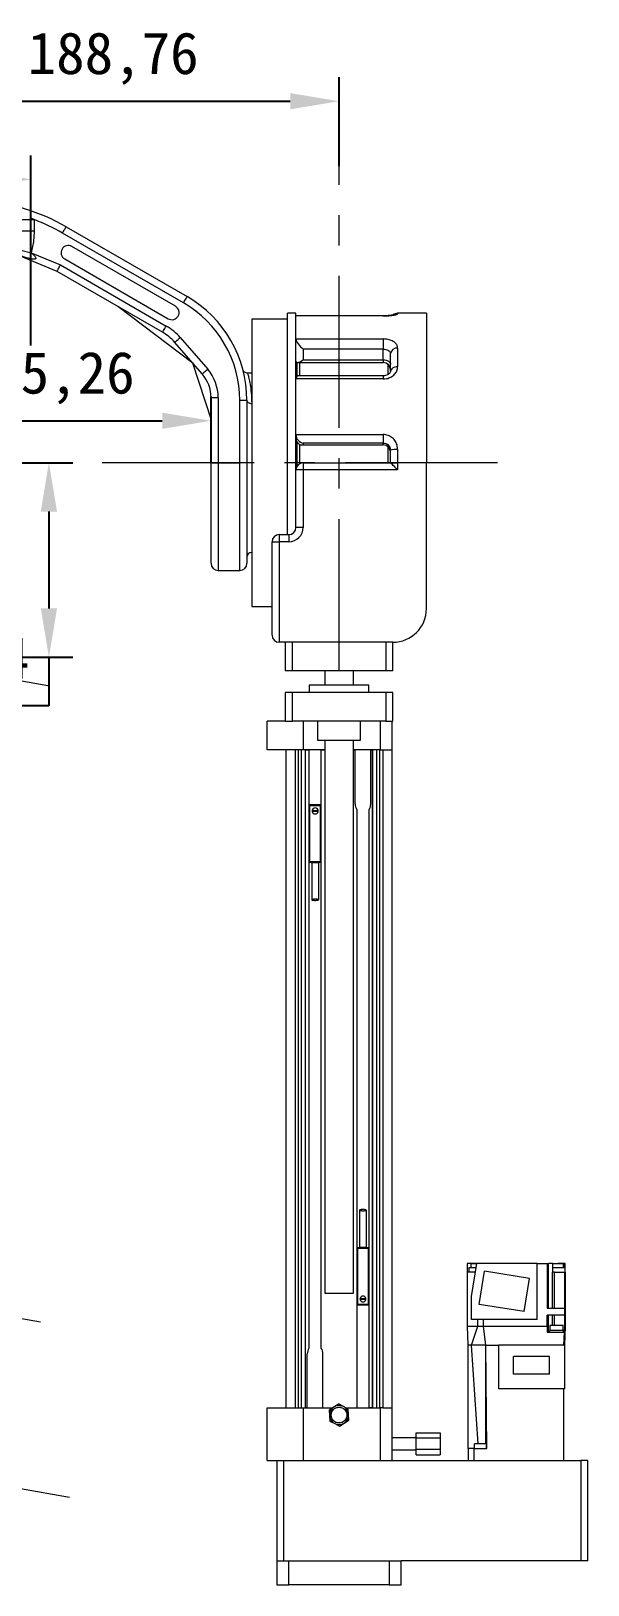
# Model space of a CAD drawing. Header units: millimetres. Extents: x 0 to 1189, y 0 to 841.
# Drawn here: x 976.6 to 1023.1, y 591.2 to 721.1 of the extents above; entities that cross this region are included whole.
import ezdxf

# ---------------------------------------------------------------- set-up
doc = ezdxf.new("R2010")
doc.units = ezdxf.units.MM
doc.linetypes.add('CENTERX2', pattern=[20.32, 12.7, -2.54, 2.54, -2.54])
doc.layers.get('0').update_dxf_attribs({"lineweight": 18})
for name, color, linetype, lineweight in [('中心线层', 1, 'CENTERX2', 15), ('尺寸线层', 3, 'Continuous', 18), ('粗实线层', 7, 'Continuous', 15)]:
    doc.layers.add(name, color=color, linetype=linetype, lineweight=lineweight)
doc.dimstyles.new('ISO-25', dxfattribs={"dimtxt": 2.5, "dimasz": 2.5, "dimexe": 1.25, "dimexo": 0.625, "dimtad": 1, "dimtxsty": 'Standard', "dimcen": 2.5, "dimdle": 5, "dimadec": 0, "dimazin": 0, "dimtfac": 1, "dimtmove": 0, "dimatfit": 3, "dimfxl": 1, "dimarcsym": 0})

# ---------------------------------------------------------------- blocks, each defined once
blk = doc.blocks.new('*X20')
at = {"layer": '尺寸线层'}
for points in [[(968.68, 715.87), (968.68, 714.51), (964.6, 715.19)], [(998.27, 715.87), (998.27, 714.51), (1002.35, 715.19)]]:
    blk.add_hatch(color=0, dxfattribs=at).paths.add_polyline_path(points, flags=0)
at = {"layer": '尺寸线层', "color": 0, "linetype": 'Continuous', "lineweight": -2}
for p, q in [((964.6, 709.76), (964.6, 717.19)), ((1002.35, 709.76), (1002.35, 717.19)), ((968.68, 715.19), (998.27, 715.19))]:
    blk.add_line(p, q, dxfattribs=at)
at = {"layer": '尺寸线层', "color": 0, "insert": (983.47, 718.76), "char_height": 3.5, "width": 28.3911, "attachment_point": 5}
blk.add_mtext('188,76', dxfattribs=at)
blk = doc.blocks.new('*X21')
at = {"layer": '尺寸线层'}
for points in [[(956.68, 709.34), (956.68, 707.98), (952.6, 708.66)], [(972.52, 709.34), (972.52, 707.98), (976.6, 708.66)]]:
    blk.add_hatch(color=0, dxfattribs=at).paths.add_polyline_path(points, flags=0)
at = {"layer": '尺寸线层', "color": 0, "linetype": 'Continuous', "lineweight": -2}
for p, q in [((952.6, 694.77), (952.6, 710.66)), ((976.6, 694.77), (976.6, 710.66)), ((956.68, 708.66), (972.52, 708.66))]:
    blk.add_line(p, q, dxfattribs=at)
at = {"layer": '尺寸线层', "color": 0, "insert": (964.6, 712.23), "char_height": 3.5, "width": 28.3911, "attachment_point": 5}
blk.add_mtext('120,00', dxfattribs=at)
blk = doc.blocks.new('*X22')
at = {"layer": '尺寸线层'}
for points in [[(977.42, 680.89), (978.78, 680.89), (978.1, 684.97)], [(977.42, 672.8), (978.78, 672.8), (978.1, 668.72)]]:
    blk.add_hatch(color=0, dxfattribs=at).paths.add_polyline_path(points, flags=0)
at = {"layer": '尺寸线层', "color": 0, "linetype": 'Continuous', "lineweight": -2}
for p, q in [((964.6, 684.97), (980.1, 684.97)), ((978.1, 680.89), (978.1, 672.8)), ((964.6, 668.72), (980.1, 668.72)), ((978.1, 668.72), (978.1, 664.64)), ((978.1, 664.64), (964.45, 664.64))]:
    blk.add_line(p, q, dxfattribs=at)
at = {"layer": '尺寸线层', "color": 0, "insert": (970.51, 668.21), "char_height": 3.5, "width": 24.2458, "attachment_point": 5}
blk.add_mtext('81,24', dxfattribs=at)
blk = doc.blocks.new('*X24')
at = {"layer": '尺寸线层'}
for points in [[(968.68, 689.16), (968.68, 687.8), (964.6, 688.48)], [(987.57, 689.16), (987.57, 687.8), (991.65, 688.48)]]:
    blk.add_hatch(color=0, dxfattribs=at).paths.add_polyline_path(points, flags=0)
at = {"layer": '尺寸线层', "color": 0, "linetype": 'Continuous', "lineweight": -2}
for p, q in [((964.6, 684.97), (964.6, 690.48)), ((991.65, 684.97), (991.65, 690.48)), ((968.68, 688.48), (987.57, 688.48))]:
    blk.add_line(p, q, dxfattribs=at)
at = {"layer": '尺寸线层', "color": 0, "insert": (978.12, 692.05), "char_height": 3.5, "width": 28.3911, "attachment_point": 5}
blk.add_mtext('135,26', dxfattribs=at)

msp = doc.modelspace()

# ---------------------------------------------------------------- linework, layer by layer
at = {"color": 7, "linetype": 'Continuous', "lineweight": 15}
for p, q in [((970.1317, 705.2971), (976.8674, 705.2971)), ((976.6004, 705.4391), (976.8674, 705.2971)), ((976.8674, 705.2971), (976.8674, 704.3673)), ((970.1317, 704.3673), (976.8674, 704.3673)), ((989.348, 698.3344), (979.2404, 704.1701)), ((979.5404, 704.6897), (989.648, 698.854)), ((978.7916, 700.9672), (974.4584, 702.7737)), ((988.6782, 698.0484), (980.0179, 703.0484)), ((976.6218, 702.5219), (979.0582, 701.5062)), ((979.0582, 701.5062), (987.9009, 696.4008)), ((979.4179, 702.0092), (988.0782, 697.0092)), ((987.6009, 695.8812), (978.7916, 700.9672)), ((990.1479, 693.2768), (983.8538, 698.0446)), ((998.048, 696.9673), (995.048, 696.9673)), ((998.748, 697.4673), (998.048, 697.4673)), ((998.048, 678.9672), (998.048, 697.4673)), ((998.748, 681.141), (998.748, 697.4673)), ((998.748, 695.3168), (998.748, 697.2421)), ((1006.048, 697.2421), (998.748, 697.2421)), ((1006.048, 697.2529), (998.7539, 697.2529)), ((1009.648, 697.4673), (1007.248, 697.4673)), ((1009.648, 697.4673), (1009.648, 684.9673)), ((990.9158, 692.3901), (988.6247, 695.0357)), ((989.0782, 695.4285), (991.3694, 692.7829)), ((998.748, 695.3168), (1006.048, 695.3168)), ((1006.048, 695.3168), (1006.048, 694.4589)), ((1006.048, 694.4589), (999.348, 694.4589)), ((999.348, 694.4589), (999.348, 693.5792)), ((1006.048, 693.5792), (1006.048, 694.4589)), ((1006.648, 692.5989), (1006.648, 694.0978)), ((1007.248, 694.5582), (1007.248, 692.9837)), ((990.0891, 693.3214), (991.648, 688.5446)), ((995.048, 692.4672), (994.7002, 692.4672)), ((998.848, 692.2063), (998.848, 693.3414)), ((998.8689, 693.3403), (1006.048, 693.3403)), ((999.348, 693.5792), (1006.048, 693.5792)), ((998.748, 687.3288), (998.748, 691.977)), ((1006.048, 691.977), (998.748, 691.977)), ((1006.048, 692.2406), (998.987, 692.2406)), ((991.648, 690.4261), (992.248, 690.4261)), ((991.648, 684.9673), (991.648, 690.4261)), ((992.248, 690.4261), (992.248, 684.9673)), ((994.048, 684.9673), (994.048, 690.1938)), ((994.048, 690.1938), (994.648, 690.1938)), ((994.648, 690.1938), (994.648, 684.9673)), ((998.748, 687.3288), (1006.048, 687.3288)), ((1006.048, 687.3288), (1006.048, 686.6213)), ((998.848, 684.9673), (998.848, 686.6641)), ((999.2645, 686.4622), (1006.048, 686.4622)), ((1006.048, 686.6213), (999.348, 686.6213)), ((999.348, 686.6213), (999.348, 686.468)), ((999.348, 686.468), (1006.048, 686.468)), ((1006.048, 686.468), (1006.048, 686.6213)), ((1006.648, 684.9673), (1006.648, 686.0272)), ((1007.248, 686.0806), (1007.248, 684.9673)), ((991.648, 684.9673), (992.248, 684.9673)), ((991.648, 676.5673), (991.648, 684.9673)), ((992.248, 684.9673), (994.048, 684.9673)), ((992.248, 684.9673), (992.248, 675.9672)), ((994.648, 684.9673), (994.048, 684.9673)), ((994.048, 675.9672), (994.048, 684.9673)), ((994.648, 684.9673), (994.648, 676.5673)), ((998.848, 684.6989), (998.848, 684.9673)), ((999.348, 684.9673), (999.348, 684.3673)), ((999.348, 684.9673), (1006.648, 684.9673)), ((1006.648, 684.9673), (1007.248, 684.9673)), ((1007.248, 684.9673), (1007.248, 684.3673)), ((1009.648, 684.9673), (1007.248, 684.9673)), ((1009.648, 672.7673), (1009.648, 684.9673)), ((999.348, 684.3673), (998.748, 684.3673)), ((999.348, 684.3673), (999.348, 679.5672)), ((1007.248, 684.3673), (999.348, 684.3673)), ((998.748, 679.5672), (998.748, 681.141)), ((999.348, 679.5672), (998.748, 679.5672)), ((996.748, 678.3673), (997.348, 678.3673)), ((996.748, 670.5673), (996.748, 678.3673)), ((997.348, 678.9672), (998.148, 678.9672)), ((997.348, 678.9672), (997.348, 678.3673)), ((997.348, 678.3673), (997.348, 669.9673)), ((998.148, 678.3673), (997.348, 678.3673)), ((998.148, 678.9672), (998.148, 678.3673)), ((992.248, 675.9672), (994.048, 675.9672)), ((995.048, 672.9672), (996.748, 672.9672)), ((1006.848, 669.9673), (997.348, 669.9673)), ((997.848, 669.9673), (997.848, 667.5673)), ((998.448, 667.5673), (998.448, 669.9673)), ((1006.248, 669.9673), (1006.248, 667.5673)), ((1006.848, 667.5673), (1006.848, 669.9673)), ((998.448, 667.5673), (997.848, 667.5673)), ((1006.248, 667.5673), (998.448, 667.5673)), ((999.848, 666.3673), (999.848, 665.7672)), ((1004.848, 666.3673), (999.848, 666.3673)), ((1001.148, 667.5673), (1001.148, 666.3673)), ((1003.548, 666.3673), (1003.548, 667.5673)), ((1004.848, 665.7672), (1004.848, 666.3673)), ((1006.848, 667.5673), (1006.248, 667.5673)), ((997.848, 665.7672), (997.848, 663.3673)), ((998.448, 665.7672), (997.848, 665.7672)), ((998.448, 663.3673), (998.448, 665.7672)), ((1006.248, 665.7672), (998.448, 665.7672)), ((1006.248, 665.7672), (1006.248, 663.3673)), ((1006.848, 665.7672), (1006.248, 665.7672)), ((1006.848, 663.3673), (1006.848, 665.7672)), ((997.848, 663.3673), (996.348, 663.3673)), ((996.348, 660.9673), (996.348, 663.3673)), ((997.848, 663.3673), (998.448, 663.3673)), ((1006.248, 663.3673), (998.448, 663.3673)), ((999.348, 663.3673), (999.348, 660.9673)), ((1000.548, 663.3673), (1000.548, 661.7673)), ((1004.148, 661.7673), (1004.148, 663.3673)), ((1005.798, 663.3673), (1005.798, 660.9673)), ((1006.248, 663.3673), (1006.848, 663.3673)), ((1006.798, 660.9673), (1006.798, 663.3673)), ((1000.548, 661.7673), (1004.148, 661.7673)), ((1001.148, 661.7673), (1001.148, 615.5673)), ((1003.548, 615.5673), (1003.548, 661.7673)), ((999.348, 660.9673), (996.348, 660.9673)), ((997.898, 660.9673), (997.898, 605.9673)), ((998.698, 605.9673), (998.698, 660.9673)), ((998.948, 605.9673), (998.948, 660.9673)), ((999.2124, 605.9673), (999.2124, 660.9673)), ((1001.148, 660.9673), (999.348, 660.9673)), ((999.5195, 660.9673), (999.5195, 605.9673)), ((999.548, 605.9673), (999.548, 660.9673)), ((999.548, 660.9673), (999.828, 660.9673)), ((999.828, 660.9673), (999.828, 610.9673)), ((1000.868, 610.9673), (1000.868, 660.9673)), ((1000.868, 660.9673), (1001.148, 660.9673)), ((1003.548, 660.9673), (1003.698, 660.9673)), ((1005.798, 660.9673), (1003.548, 660.9673)), ((1003.698, 656.4603), (1003.698, 660.9673)), ((1004.998, 656.4603), (1004.998, 660.9673)), ((1004.998, 660.9673), (1005.148, 660.9673)), ((1005.148, 605.9673), (1005.148, 660.9673)), ((1005.1766, 605.9673), (1005.1766, 660.9673)), ((1005.4837, 660.9673), (1005.4837, 605.9673)), ((1005.748, 605.9673), (1005.748, 660.9673)), ((1005.748, 660.9673), (1005.998, 660.9673)), ((1005.998, 660.9673), (1005.998, 605.9673)), ((1005.998, 660.9673), (1006.798, 660.9673)), ((1006.798, 605.9673), (1006.798, 660.9673)), ((999.888, 656.3673), (999.828, 656.3673)), ((999.848, 656.3273), (999.888, 656.3273)), ((999.848, 656.3273), (999.848, 651.6073)), ((1000.808, 656.3673), (999.888, 656.3673)), ((999.888, 656.3673), (999.888, 656.3273)), ((999.888, 656.3273), (1000.808, 656.3273)), ((999.888, 656.3273), (999.888, 651.6073)), ((1000.808, 656.3273), (1000.808, 656.3673)), ((1000.868, 656.3673), (1000.808, 656.3673)), ((1000.808, 651.6073), (1000.808, 656.3273)), ((1000.808, 656.3273), (1000.848, 656.3273)), ((1000.848, 651.6073), (1000.848, 656.3273)), ((1003.828, 655.9673), (1003.828, 605.9673)), ((1004.868, 605.9673), (1004.868, 655.9673)), ((1000.1013, 655.9073), (1000.5948, 655.9073)), ((1000.5948, 655.8272), (1000.1013, 655.8272)), ((999.888, 651.5673), (999.828, 651.5673)), ((999.848, 651.6073), (999.888, 651.6073)), ((1000.808, 651.6073), (999.888, 651.6073)), ((999.888, 651.6073), (999.888, 651.5673)), ((1000.808, 651.5673), (999.888, 651.5673)), ((1000.068, 651.5479), (1000.068, 648.4391)), ((1000.628, 651.5479), (1000.628, 648.4391)), ((1000.848, 651.6073), (1000.808, 651.6073)), ((1000.808, 651.5673), (1000.808, 651.6073)), ((1000.808, 651.5673), (1000.868, 651.5673)), ((1004.068, 622.4954), (1004.068, 619.3866)), ((1004.628, 622.4954), (1004.628, 619.3866)), ((1003.888, 619.3672), (1003.828, 619.3672)), ((1003.848, 619.3273), (1003.848, 614.6072)), ((1003.848, 619.3273), (1003.888, 619.3273)), ((1003.888, 619.3672), (1003.888, 619.3273)), ((1003.888, 619.3672), (1004.808, 619.3672)), ((1003.888, 619.3273), (1003.888, 614.6072)), ((1003.888, 619.3273), (1004.808, 619.3273)), ((1004.808, 619.3273), (1004.808, 619.3672)), ((1004.808, 619.3672), (1004.868, 619.3672)), ((1004.808, 614.6072), (1004.808, 619.3273)), ((1004.848, 619.3273), (1004.808, 619.3273)), ((1004.848, 614.6072), (1004.848, 619.3273)), ((1013.048, 618.0476), (1013.048, 612.807)), ((1013.088, 618.0472), (1013.048, 618.0472)), ((1013.088, 617.3073), (1013.088, 618.0472)), ((1013.8064, 618.0472), (1013.088, 618.0472)), ((1013.088, 612.8073), (1013.088, 617.3073)), ((1013.7486, 617.3073), (1013.088, 617.3073)), ((1013.2064, 617.6678), (1013.2064, 617.3073)), ((1013.3564, 618.0076), (1013.3564, 617.6669)), ((1013.428, 615.2837), (1013.8658, 618.0472)), ((1018.908, 618.0472), (1013.8658, 618.0472)), ((1014.0724, 614.6217), (1014.5104, 617.3873)), ((1018.2637, 616.7928), (1014.5104, 617.3873)), ((1018.908, 613.3673), (1018.908, 618.0472)), ((1018.908, 618.0472), (1019.748, 618.0472)), ((1019.748, 618.0472), (1019.748, 614.3072)), ((1019.8163, 618.0472), (1019.8163, 614.3072)), ((1020.208, 618.0472), (1019.8863, 618.0472)), ((1020.1949, 614.3072), (1020.1949, 617.3073)), ((1020.2088, 617.3073), (1020.1949, 617.3073)), ((1020.208, 617.3073), (1020.208, 618.0472)), ((1020.3453, 614.3072), (1020.3453, 617.3073)), ((1020.3453, 617.3073), (1021.208, 617.3073)), ((1021.208, 618.0472), (1020.6553, 618.0472)), ((1021.1053, 617.6669), (1021.1053, 618.0076)), ((1021.208, 617.6673), (1021.208, 618.0472)), ((1021.248, 618.0472), (1021.208, 618.0472)), ((1021.208, 614.3072), (1021.208, 617.3073)), ((1021.248, 617.6673), (1021.248, 618.0475)), ((1021.2553, 617.3067), (1021.2553, 617.6678)), ((1021.288, 612.807), (1021.288, 617.3078)), ((1017.8256, 614.0273), (1018.2637, 616.7928)), ((1001.148, 615.5673), (1003.548, 615.5673)), ((1003.828, 614.5673), (1003.888, 614.5673)), ((1003.888, 614.6072), (1003.848, 614.6072)), ((1004.808, 614.6072), (1003.888, 614.6072)), ((1003.888, 614.6072), (1003.888, 614.5673)), ((1003.888, 614.5673), (1004.808, 614.5673)), ((1004.1013, 615.1073), (1004.5948, 615.1073)), ((1004.5948, 615.0272), (1004.1013, 615.0272)), ((1004.808, 614.5673), (1004.808, 614.6072)), ((1004.848, 614.6072), (1004.808, 614.6072)), ((1004.808, 614.5673), (1004.868, 614.5673)), ((1013.428, 613.3673), (1013.428, 615.2837)), ((1017.8256, 614.0273), (1014.0724, 614.6217)), ((1018.908, 613.3673), (1013.428, 613.3673)), ((1013.9572, 612.8073), (1013.9572, 613.3673)), ((1014.4264, 612.8073), (1014.4264, 613.3673)), ((1019.748, 614.3072), (1021.208, 614.3072)), ((1021.208, 613.7073), (1019.748, 613.7073)), ((1019.748, 612.8073), (1019.748, 613.7073)), ((1019.8163, 613.7073), (1019.8163, 612.3072)), ((1021.208, 613.7073), (1021.208, 614.3072)), ((1021.208, 612.8073), (1021.208, 613.7073)), ((1013.048, 612.8075), (1013.1075, 611.207)), ((1013.088, 612.8073), (1013.048, 612.8073)), ((1013.148, 611.2073), (1013.088, 612.8073)), ((1013.088, 612.8073), (1013.9579, 612.8073)), ((1013.4064, 611.2073), (1013.9579, 612.8073)), ((1013.9579, 612.8073), (1014.0844, 612.8073)), ((1014.4264, 612.8073), (1019.748, 612.8073)), ((1014.6264, 611.2073), (1014.4264, 612.8073)), ((1019.748, 612.8073), (1019.748, 612.3072)), ((1019.748, 612.3072), (1021.1893, 612.3072)), ((1019.938, 612.4477), (1019.938, 612.3072)), ((1019.978, 612.8477), (1019.978, 612.4468)), ((1021.078, 612.4468), (1021.078, 612.8477)), ((1021.118, 612.3072), (1021.118, 612.4477)), ((1021.148, 611.2073), (1021.1893, 612.3072)), ((1021.1893, 612.3072), (1021.208, 612.8073)), ((1021.2279, 611.2038), (1021.2881, 612.8075)), ((999.698, 605.9673), (999.698, 610.4742)), ((1000.998, 605.9673), (1000.998, 610.4742)), ((1013.148, 611.2073), (1013.1074, 611.2073)), ((1013.4064, 611.2073), (1013.148, 611.2073)), ((1013.148, 602.5672), (1013.148, 611.2073)), ((1013.9707, 602.9672), (1013.4075, 611.2073)), ((1014.6275, 611.2073), (1014.6264, 611.2073)), ((1014.6275, 611.2073), (1015.708, 611.2073)), ((1014.6874, 602.5672), (1014.6275, 611.2073)), ((1014.6282, 602.9672), (1014.6275, 611.2073)), ((1015.708, 607.5473), (1015.708, 611.2073)), ((1021.208, 611.2073), (1015.708, 611.2073)), ((1021.1886, 611.2073), (1021.148, 611.2073)), ((1021.208, 607.5473), (1021.208, 611.2073)), ((1016.918, 608.7822), (1016.918, 610.2722)), ((1019.938, 610.2722), (1016.918, 610.2722)), ((1019.938, 608.7822), (1019.938, 610.2722)), ((1019.938, 608.7822), (1016.918, 608.7822)), ((1021.208, 607.5473), (1015.708, 607.5473)), ((1021.148, 601.5673), (1021.148, 607.5473)), ((996.348, 605.9673), (999.348, 605.9673)), ((996.348, 601.5673), (996.348, 605.9673)), ((999.348, 605.9673), (999.348, 601.5673)), ((999.348, 605.9673), (1001.8038, 605.9673)), ((999.698, 605.9673), (999.548, 605.9673)), ((1000.998, 605.9673), (1001.8038, 605.9673)), ((1001.9105, 606.037), (1001.5238, 605.7844)), ((1001.5238, 605.7844), (1001.5493, 605.3232)), ((1001.5493, 605.3232), (1001.5747, 604.862)), ((1002.2972, 606.2896), (1001.9105, 606.037)), ((1002.348, 606.2639), (1002.2972, 606.2896)), ((1002.348, 606.2639), (1002.348, 606.1673)), ((1002.7093, 606.0811), (1002.348, 606.2639)), ((1003.1214, 605.8725), (1002.7093, 606.0811)), ((1002.9342, 605.9673), (1005.798, 605.9673)), ((1002.9342, 605.9673), (1003.828, 605.9673)), ((1003.1468, 605.4113), (1003.1214, 605.8725)), ((1003.1723, 604.9501), (1003.1468, 605.4113)), ((1005.148, 605.9673), (1004.868, 605.9673)), ((1005.998, 605.9673), (1005.748, 605.9673)), ((1005.798, 605.9673), (1005.798, 601.5673)), ((1005.998, 605.9673), (1006.798, 605.9673)), ((1006.798, 601.5673), (1006.798, 605.9673)), ((1001.5747, 604.862), (1001.9868, 604.6535)), ((1001.9868, 604.6535), (1002.3989, 604.4449)), ((1002.3989, 604.4449), (1002.7856, 604.6975)), ((1002.7856, 604.6975), (1003.1723, 604.9501)), ((1008.798, 603.4673), (1006.798, 603.4673)), ((1008.798, 603.4291), (1008.798, 603.891)), ((1008.798, 603.891), (1010.798, 603.891)), ((1010.798, 603.4291), (1008.798, 603.4291)), ((1008.798, 602.5054), (1008.798, 603.4291)), ((1010.798, 603.891), (1010.798, 603.4291)), ((1010.798, 603.4291), (1010.798, 602.5054)), ((1013.6759, 602.5672), (1013.6671, 602.9672)), ((1013.9707, 602.9672), (1013.6671, 602.9672)), ((1014.6622, 602.9672), (1014.6282, 602.9672)), ((1014.6647, 602.5672), (1014.6621, 602.9672)), ((996.348, 601.5673), (999.348, 601.5673)), ((997.148, 601.5673), (997.148, 593.1673)), ((997.748, 593.1673), (997.748, 601.5673)), ((999.348, 601.5673), (1022.548, 601.5673)), ((1006.798, 602.4673), (1008.798, 602.4673)), ((1008.798, 602.5054), (1010.798, 602.5054)), ((1008.798, 602.0435), (1008.798, 602.5054)), ((1008.798, 602.0435), (1010.798, 602.0435)), ((1010.798, 602.5054), (1010.798, 602.0435)), ((1013.148, 602.5672), (1013.148, 601.5673)), ((1013.648, 601.5673), (1013.648, 602.5672)), ((1013.648, 602.5672), (1014.6874, 602.5672)), ((1022.548, 601.5673), (1022.548, 593.1673)), ((1023.148, 601.5673), (1022.548, 601.5673)), ((1023.148, 593.1673), (1023.148, 601.5673)), ((997.148, 593.1673), (997.148, 591.1673)), ((997.148, 593.1673), (998.148, 593.1673)), ((998.148, 591.1673), (998.148, 593.1673)), ((998.148, 593.1673), (1006.548, 593.1673)), ((1006.548, 593.1673), (1006.548, 591.1673)), ((1006.548, 593.1673), (1007.548, 593.1673)), ((1007.548, 591.1673), (1007.548, 593.1673)), ((1022.548, 593.1673), (1007.548, 593.1673)), ((1023.148, 593.1673), (1022.548, 593.1673)), ((997.148, 591.1673), (998.148, 591.1673)), ((1006.548, 591.1673), (998.148, 591.1673)), ((1006.548, 591.1673), (1007.548, 591.1673))]:
    msp.add_line(p, q, dxfattribs=at)
at = {"color": 8, "linetype": 'Continuous', "lineweight": 15}
for p, q in [((1006.048, 697.2529), (1006.048, 697.2421)), ((1007.248, 697.4673), (1007.248, 697.4176)), ((999.048, 693.3403), (999.048, 692.2406)), ((1006.048, 693.5792), (1006.048, 693.3403)), ((1006.448, 692.3516), (1006.448, 693.1875)), ((1006.048, 692.2406), (1006.048, 691.977)), ((999.048, 686.5058), (999.048, 684.9673)), ((1006.048, 686.468), (1006.048, 686.4622)), ((1006.448, 684.9673), (1006.448, 686.3094)), ((999.048, 684.9673), (999.048, 684.8869)), ((999.828, 656.3273), (999.848, 656.3273)), ((1000.868, 656.3273), (1000.848, 656.3273)), ((999.828, 651.6073), (999.848, 651.6073)), ((1004.868, 619.3273), (1004.848, 619.3273)), ((1013.8064, 618.0472), (1013.8064, 618.0073)), ((1020.6553, 618.0073), (1020.6553, 618.0472)), ((1003.828, 614.6072), (1003.848, 614.6072)), ((1004.868, 614.6072), (1004.848, 614.6072)), ((1020.1949, 612.8473), (1020.1949, 613.7073)), ((1020.3453, 612.8473), (1020.3453, 613.7073))]:
    msp.add_line(p, q, dxfattribs=at)
at = {"color": 7, "linetype": 'Continuous', "lineweight": 15}
for points in [[(970.0419, 704.2944), (970.8103, 704.0874), (971.6002, 703.8746), (972.4085, 703.6569), (973.2324, 703.435), (974.0688, 703.2096), (974.9145, 702.9818), (975.7666, 702.7523), (976.6218, 702.5219)], [(979.2404, 704.1701), (979.2989, 704.2714), (979.3552, 704.3689), (979.407, 704.4587), (979.4525, 704.5375), (979.4898, 704.6021), (979.5175, 704.6501), (979.5346, 704.6797), (979.5404, 704.6897)], [(978.7916, 700.9672), (978.7957, 700.9754), (978.8077, 700.9998), (978.8273, 701.0395), (978.854, 701.0933), (978.8869, 701.1598), (978.9249, 701.2367), (978.967, 701.3219), (979.0119, 701.4126), (979.0582, 701.5062)], [(989.348, 698.3344), (989.4066, 698.4358), (989.4629, 698.5332), (989.5147, 698.6231), (989.5602, 698.7018), (989.5975, 698.7664), (989.6252, 698.8144), (989.6423, 698.844), (989.648, 698.854)], [(987.6009, 695.8812), (987.6067, 695.8912), (987.6238, 695.9208), (987.6515, 695.9688), (987.6888, 696.0334), (987.7343, 696.1121), (987.7861, 696.202), (987.8424, 696.2994), (987.9009, 696.4008)], [(988.6247, 695.0357), (988.6334, 695.0433), (988.6592, 695.0656), (988.7011, 695.1019), (988.7575, 695.1508), (988.8262, 695.2103), (988.9046, 695.2782), (988.9897, 695.3519), (989.0782, 695.4285)], [(990.9158, 692.3901), (990.9245, 692.3976), (990.9504, 692.42), (990.9923, 692.4563), (991.0487, 692.5051), (991.1174, 692.5647), (991.1958, 692.6326), (991.2809, 692.7063), (991.3694, 692.7829)], [(1006.048, 693.5792), (1006.1651, 693.5723), (1006.2777, 693.5517), (1006.3814, 693.5183), (1006.4723, 693.4734), (1006.5469, 693.4187), (1006.6024, 693.3563), (1006.6365, 693.2885), (1006.648, 693.2181)], [(1007.248, 692.9837), (1007.131, 692.9763), (1007.0184, 692.9544), (1006.9147, 692.9189), (1006.8238, 692.871), (1006.7492, 692.8127), (1006.6937, 692.7462), (1006.6596, 692.674), (1006.648, 692.5989)], [(994.648, 690.1938), (994.6557, 690.1421), (994.6785, 690.0925), (994.7155, 690.0467), (994.7652, 690.0066), (994.8258, 689.9737), (994.895, 689.9493), (994.97, 689.9342), (995.048, 689.9291)], [(1006.648, 684.9673), (1006.6596, 684.9557), (1006.6937, 684.9216), (1006.7492, 684.8661), (1006.8238, 684.7915), (1006.9147, 684.7006), (1007.0184, 684.5969), (1007.131, 684.4843), (1007.248, 684.3673)]]:
    msp.add_lwpolyline(points, dxfattribs=at)
for radius in [0.6667, 0.6618, 0.6533]:
    msp.add_circle((1002.348, 605.3673), radius, dxfattribs=at)
for centre, radius, start, end in [((971.0404, 689.9673), 17, 60, 85.58569), ((971.0404, 689.9673), 16.4, 60, 69.187662), ((979.7179, 702.5288), 0.6, 60, 240), ((984.648, 690.1938), 10, 0, 60), ((988.3782, 697.5288), 0.6, 240, 60), ((984.648, 690.1938), 9.4, 0, 60), ((985.6009, 692.4171), 4.6, 40.893395, 60), ((1007.248, 696.8673), 0.6, 90, 129.927157), ((985.6009, 692.4171), 4, 40.893395, 60), ((1007.1863, 694.0175), 0.5443, 83.488806, 171.507024), ((988.648, 690.4261), 3, 0, 40.893395), ((988.648, 690.4261), 3.6, 0, 40.893395), ((1006.048, 692.7403), 0.6, 360, 90), ((1006.0509, 685.8709), 0.5971, 0.282266, 90.277826), ((1006.048, 685.8622), 0.6, 0, 90), ((1007.0991, 684.3572), 1.7298, 85.06167, 105.115767), ((999.348, 684.3673), 0.6, 90, 180), ((998.148, 679.5673), 0.6, 270, 360), ((998.148, 679.5673), 1.2, 270, 360), ((997.348, 678.3673), 0.6, 90, 180), ((995.048, 677.0673), 0.4, 90, 180), ((992.248, 676.5673), 0.6, 180, 270), ((994.048, 676.5673), 0.6, 270, 0), ((1006.848, 672.7673), 2.8, 270, 0), ((997.348, 670.5673), 0.6, 180, 270), ((999.888, 656.3273), 0.04, 90, 180), ((1000.348, 655.8673), 0.25, 9.206896, 170.793104), ((1000.808, 656.3273), 0.04, 0, 90), ((1004.698, 656.4603), 1, 180, 209.541361), ((1003.998, 656.4603), 1, 330.458639, 360), ((1000.348, 655.8673), 0.25, 170.793104, 189.206896), ((1000.348, 655.8673), 0.25, 189.206896, 350.793104), ((1000.348, 655.8673), 0.25, 350.793104, 9.206896), ((999.888, 651.6073), 0.04, 180, 270), ((1000.1499, 651.5359), 0.1817, 356.542924, 9.933895), ((1000.808, 651.6073), 0.04, 270, 0), ((1003.888, 619.3273), 0.04, 90, 180), ((1004.5463, 619.3986), 0.1818, 176.550187, 189.930656), ((1004.808, 619.3273), 0.04, 0, 90), ((1003.888, 614.6073), 0.04, 180, 270), ((1004.348, 615.0673), 0.25, 170.793104, 189.206896), ((1004.348, 615.0673), 0.25, 9.206896, 170.793104), ((1004.348, 615.0673), 0.25, 189.206896, 350.793104), ((1004.348, 615.0673), 0.25, 350.793104, 9.206896), ((1004.808, 614.6073), 0.04, 270, 0), ((1000.698, 610.4742), 1, 150.458639, 180), ((999.998, 610.4742), 1, 0, 29.541361), ((1002.348, 605.3673), 0.8, 123.15762, 183.15762), ((1002.348, 605.3673), 0.8, 183.15762, 243.15762), ((1002.348, 605.3673), 0.8, 90, 123.15762), ((1002.348, 605.3673), 0.8, 63.15762, 90), ((1002.348, 605.3673), 0.8, 3.15762, 63.15762), ((1002.348, 605.3673), 0.8, 303.15762, 3.15762), ((1002.348, 605.3673), 0.8, 243.15762, 303.15762)]:
    msp.add_arc(centre, radius, start, end, dxfattribs=at)
at = {"color": 8, "linetype": 'Continuous', "lineweight": 15}
msp.add_arc((1007.248, 696.8158), 0.6018, 89.9931, 117.234205, dxfattribs=at)
at = {"color": 7, "linetype": 'Continuous', "lineweight": 15}
for centre, major_axis, ratio, start_param, end_param in [((999.348, 696.653), (-0.5985, 0.5985), 0.06992681, 6.21337214, 6.35299848), ((999.348, 694.82), (0.569, -0.569), 0.33459532, 3.46447857, 5.03527489), ((999.348, 693.9403), (0.569, 0.569), 0.33459532, 2.87429092, 4.38950307), ((999.348, 691.6406), (-0.537, 0.537), 0.49858161, 5.82067306, 6.74569756), ((999.348, 687.2155), (-0.4528, 0.4528), 0.86928674, 0.71558499, 2.28638132), ((999.348, 687.0622), (0.4528, 0.4528), 0.86928674, 2.48159183, 3.99680399)]:
    msp.add_ellipse(centre, major_axis=major_axis, ratio=ratio, start_param=start_param, end_param=end_param, dxfattribs=at)
for points, knots in [([(976.8674, 704.3673), (976.8597, 704.1004), (976.8417, 703.4774), (976.7018, 702.8695), (976.6218, 702.5219)], [0, 0, 0, 0, 0.79927727, 1.86620952, 1.86620952, 1.86620952, 1.86620952]), ([(976.6218, 702.5219), (976.649, 702.4994), (976.699, 702.458), (976.8052, 702.3635), (976.9088, 702.2608), (976.9831, 702.1544), (977.004, 702.0953), (977.0061, 702.0615), (976.996, 702.0343), (976.9752, 702.0122), (976.9302, 701.9912), (976.784, 701.9759), (976.4354, 702.0424), (975.916, 702.2033), (975.2221, 702.4598), (974.738, 702.6588), (974.4584, 702.7737)], [0, 0, 0, 0, 0.10380612, 0.19061457, 0.41813737, 0.5323536, 0.57089675, 0.60976739, 0.63827721, 0.6667359, 0.71158466, 0.80027868, 1.12844089, 1.77702477, 2.43167987, 3.32615463, 3.32615463, 3.32615463, 3.32615463]), ([(1006.9806, 697.3438), (1006.9796, 697.3434), (1006.9769, 697.3425), (1006.9241, 697.3287), (1006.8225, 697.3092), (1006.6623, 697.2859), (1006.4556, 697.2663), (1006.2437, 697.2542), (1006.1046, 697.2542), (1006.0479, 697.2541)], [0, 0, 0, 0, 0.062963495, 0.175186864, 0.314660792, 0.475963592, 0.646834704, 0.819945189, 0.939157189, 0.939157189, 0.939157189, 0.939157189]), ([(1006.048, 697.2421), (1006.1382, 697.2434), (1006.3638, 697.2464), (1006.7032, 697.2751), (1007.0054, 697.3225), (1007.2091, 697.3758), (1007.235, 697.4036), (1007.248, 697.4176)], [0, 0, 0, 0, 0.17183528, 0.43022288, 0.69175882, 0.95719743, 1.22523558, 1.22523558, 1.22523558, 1.22523558]), ([(1007.248, 694.5582), (1007.2422, 694.6175), (1007.2276, 694.766), (1007.085, 694.981), (1006.8147, 695.1688), (1006.4547, 695.2932), (1006.1831, 695.3089), (1006.048, 695.3168)], [0, 0, 0, 0, 0.22687669, 0.5680786, 0.90476918, 1.23584558, 1.56346111, 1.56346111, 1.56346111, 1.56346111]), ([(1006.048, 694.4589), (1006.1155, 694.4555), (1006.2503, 694.4486), (1006.43, 694.3934), (1006.5657, 694.3065), (1006.6378, 694.2024), (1006.6451, 694.1276), (1006.648, 694.0978)], [0, 0, 0, 0, 0.165766036, 0.331587706, 0.497495487, 0.663227004, 0.772977899, 0.772977899, 0.772977899, 0.772977899]), ([(994.6998, 692.4733), (994.6802, 692.4717), (994.6232, 692.4671), (994.5374, 692.4974), (994.4553, 692.5454), (994.3979, 692.6004), (994.3615, 692.6489), (994.346, 692.6792), (994.3402, 692.6906)], [0, 0, 0, 0, 0.05886097, 0.170801987, 0.264964895, 0.3440264, 0.407922184, 0.446286587, 0.446286587, 0.446286587, 0.446286587]), ([(1006.6464, 692.5946), (1006.646, 692.5835), (1006.6452, 692.5598), (1006.613, 692.4891), (1006.5306, 692.3964), (1006.3963, 692.3109), (1006.229, 692.2512), (1006.1058, 692.2448), (1006.0468, 692.2417)], [0, 0, 0, 0, 0.115795715, 0.247788706, 0.380152682, 0.505978962, 0.63243782, 0.74910992, 0.74910992, 0.74910992, 0.74910992]), ([(1006.048, 691.977), (1006.1382, 691.9823), (1006.3638, 691.9955), (1006.7032, 692.1233), (1007.0054, 692.3566), (1007.2091, 692.6576), (1007.235, 692.8747), (1007.248, 692.9837)], [0, 0, 0, 0, 0.24245004, 0.60701576, 0.9760255, 1.35053992, 1.72872197, 1.72872197, 1.72872197, 1.72872197]), ([(1007.248, 686.0806), (1007.2422, 686.1734), (1007.2276, 686.4057), (1007.085, 686.7557), (1006.8147, 687.0718), (1006.4547, 687.2873), (1006.1831, 687.315), (1006.048, 687.3288)], [0, 0, 0, 0, 0.27879573, 0.6980469, 1.11176946, 1.51859774, 1.92116968, 1.92116968, 1.92116968, 1.92116968]), ([(1006.048, 686.6213), (1006.1155, 686.6148), (1006.2503, 686.6019), (1006.43, 686.5008), (1006.5658, 686.351), (1006.6378, 686.1832), (1006.6451, 686.0716), (1006.648, 686.0272)], [0, 0, 0, 0, 0.20105568, 0.402172633, 0.603395158, 0.804426203, 0.937524405, 0.937524405, 0.937524405, 0.937524405]), ([(1000.0286, 651.5673), (1000.0335, 651.5667), (1000.0437, 651.5656), (1000.0571, 651.5563), (1000.0664, 651.5427), (1000.0675, 651.5323), (1000.0681, 651.5272)], [0, 0, 0, 0, 0.0150320869, 0.0311563774, 0.0472595385, 0.0622208805, 0.0622208805, 0.0622208805, 0.0622208805]), ([(1000.3313, 651.525), (1000.309, 651.525), (1000.2652, 651.5252), (1000.2059, 651.5254), (1000.1569, 651.5257), (1000.1099, 651.5261), (1000.0747, 651.5266), (1000.0701, 651.527), (1000.068, 651.5272)], [0, 0, 0, 0, 0.041875189, 0.082298468, 0.120340479, 0.155394634, 0.215461475, 0.263239658, 0.263239658, 0.263239658, 0.263239658]), ([(1000.628, 651.5272), (1000.6269, 651.5271), (1000.6246, 651.5268), (1000.6068, 651.5263), (1000.5789, 651.5259), (1000.5414, 651.5256), (1000.4958, 651.5253), (1000.4442, 651.5251), (1000.3885, 651.525), (1000.3503, 651.525), (1000.3313, 651.525)], [0, 0, 0, 0, 0.037088118, 0.074196751, 0.111227566, 0.148346997, 0.185539055, 0.222537755, 0.259689946, 0.296812264, 0.296812264, 0.296812264, 0.296812264]), ([(1000.628, 651.5272), (1000.6286, 651.5323), (1000.6297, 651.5427), (1000.6389, 651.5563), (1000.6523, 651.5656), (1000.6625, 651.5667), (1000.6675, 651.5673)], [0, 0, 0, 0, 0.0149139793, 0.0309999858, 0.0471377264, 0.0622093375, 0.0622093375, 0.0622093375, 0.0622093375]), ([(1000.068, 648.4391), (1000.0712, 648.4445), (1000.0776, 648.4555), (1000.127, 648.4701), (1000.1997, 648.481), (1000.2894, 648.4871), (1000.3845, 648.4877), (1000.4749, 648.483), (1000.5513, 648.4735), (1000.6058, 648.4601), (1000.6258, 648.4479), (1000.6298, 648.4353), (1000.6171, 648.4226), (1000.5695, 648.408), (1000.4963, 648.3971), (1000.4068, 648.391), (1000.3116, 648.3904), (1000.2212, 648.3951), (1000.1447, 648.4046), (1000.0905, 648.418), (1000.0697, 648.4302), (1000.0684, 648.4373), (1000.068, 648.4391)], [0, 0, 0, 0, 0.06369825, 0.12741272, 0.19064759, 0.25290715, 0.31427159, 0.37522076, 0.43640105, 0.49834488, 0.56126585, 0.58138118, 0.64506352, 0.7087645, 0.77197791, 0.8342238, 0.89559751, 0.95656935, 1.01776345, 1.07970138, 1.14259771, 1.16271763, 1.16271763, 1.16271763, 1.16271763]), ([(1004.628, 622.4955), (1004.6249, 622.49), (1004.6185, 622.479), (1004.569, 622.4644), (1004.4964, 622.4535), (1004.4067, 622.4474), (1004.3116, 622.4468), (1004.2212, 622.4515), (1004.1447, 622.461), (1004.0903, 622.4744), (1004.0703, 622.4866), (1004.0663, 622.4992), (1004.079, 622.5119), (1004.1266, 622.5265), (1004.1998, 622.5374), (1004.2893, 622.5435), (1004.3845, 622.5441), (1004.4749, 622.5394), (1004.5514, 622.5299), (1004.6056, 622.5165), (1004.6263, 622.5043), (1004.6277, 622.4972), (1004.628, 622.4955)], [0, 0, 0, 0, 0.06370199, 0.12741758, 0.19065356, 0.25291231, 0.31427793, 0.37522989, 0.43641046, 0.49835319, 0.56127526, 0.5813936, 0.64507705, 0.70877916, 0.77199294, 0.83423984, 0.89561375, 0.95658745, 1.0177834, 1.07971968, 1.14261967, 1.16273729, 1.16273729, 1.16273729, 1.16273729]), ([(1004.0681, 619.4073), (1004.0675, 619.4022), (1004.0664, 619.3918), (1004.0572, 619.3783), (1004.0438, 619.3689), (1004.0336, 619.3678), (1004.0286, 619.3672)], [0, 0, 0, 0, 0.0149138172, 0.0309812146, 0.0471308731, 0.0622023204, 0.0622023204, 0.0622023204, 0.0622023204]), ([(1004.0681, 619.4073), (1004.0692, 619.4074), (1004.0715, 619.4077), (1004.0893, 619.4082), (1004.1172, 619.4086), (1004.1547, 619.409), (1004.2002, 619.4092), (1004.2519, 619.4095), (1004.3076, 619.4095), (1004.3458, 619.4095), (1004.3648, 619.4095)], [0, 0, 0, 0, 0.037088521, 0.07419743, 0.111228519, 0.14834886, 0.185540351, 0.222539382, 0.25969182, 0.296814413, 0.296814413, 0.296814413, 0.296814413]), ([(1004.3648, 619.4095), (1004.3871, 619.4095), (1004.4309, 619.4094), (1004.4902, 619.409), (1004.5392, 619.4088), (1004.5862, 619.4084), (1004.6214, 619.4079), (1004.626, 619.4075), (1004.628, 619.4073)], [0, 0, 0, 0, 0.041876047, 0.08229853, 0.120340535, 0.155394684, 0.215461515, 0.26323969, 0.26323969, 0.26323969, 0.26323969]), ([(1004.6675, 619.3672), (1004.6626, 619.3678), (1004.6524, 619.3689), (1004.639, 619.3782), (1004.6297, 619.3918), (1004.6286, 619.4022), (1004.628, 619.4073)], [0, 0, 0, 0, 0.015034387, 0.0311581765, 0.0472431391, 0.0622037607, 0.0622037607, 0.0622037607, 0.0622037607]), ([(1013.8064, 617.6673), (1013.7278, 617.6673), (1013.5706, 617.6673), (1013.3723, 617.6673), (1013.2335, 617.6673), (1013.2155, 617.6673), (1013.2064, 617.6673)], [0, 0, 0, 0, 0.149998849, 0.299998181, 0.449997514, 0.599998236, 0.599998236, 0.599998236, 0.599998236]), ([(1013.8594, 618.0073), (1013.8418, 618.0073), (1013.767, 618.0073), (1013.629, 618.0073), (1013.4809, 618.0073), (1013.3767, 618.0073), (1013.3632, 618.0073), (1013.3564, 618.0073)], [0, 0, 0, 0, 0.035920462, 0.152684121, 0.269447096, 0.386211173, 0.502976775, 0.502976775, 0.502976775, 0.502976775]), ([(1019.748, 618.0472), (1019.7489, 618.0472), (1019.7507, 618.0472), (1019.7647, 618.0472), (1019.786, 618.0472), (1019.8062, 618.0472), (1019.8163, 618.0472)], [0, 0, 0, 0, 0.0170590391, 0.0341184467, 0.0511770999, 0.0682353973, 0.0682353973, 0.0682353973, 0.0682353973]), ([(1021.1053, 618.0073), (1021.0985, 618.0073), (1021.085, 618.0073), (1020.9809, 618.0073), (1020.8322, 618.0073), (1020.6553, 618.0073), (1020.4784, 618.0073), (1020.3296, 618.0073), (1020.2256, 618.0073), (1020.212, 618.0073), (1020.2053, 618.0073)], [0, 0, 0, 0, 0.112498954, 0.224998684, 0.337498414, 0.449999613, 0.56249894, 0.67499867, 0.7874984, 0.899997354, 0.899997354, 0.899997354, 0.899997354]), ([(1021.2553, 617.6673), (1021.2463, 617.6673), (1021.2282, 617.6673), (1021.0894, 617.6673), (1020.8915, 617.6673), (1020.6541, 617.6673), (1020.4238, 617.6673), (1020.2634, 617.6673), (1020.2135, 617.6673), (1020.2053, 617.6673)], [0, 0, 0, 0, 0.16941221, 0.33882497, 0.50823772, 0.67765205, 0.84706426, 1.01647701, 1.0499984, 1.0499984, 1.0499984, 1.0499984]), ([(1020.3453, 617.3073), (1020.3328, 617.3073), (1020.3077, 617.3073), (1020.2715, 617.3073), (1020.2376, 617.3073), (1020.2184, 617.3073), (1020.2088, 617.3073)], [0, 0, 0, 0, 0.034136895, 0.068271371, 0.102406432, 0.1365453, 0.1365453, 0.1365453, 0.1365453]), ([(1021.288, 617.3073), (1021.2846, 617.3073), (1021.2776, 617.3073), (1021.2312, 617.3073), (1021.208, 617.3073)], [0, 0, 0, 0, 0.0400004979, 0.0800013542, 0.0800013542, 0.0800013542, 0.0800013542]), ([(1014.0844, 612.8073), (1014.1349, 612.8073), (1014.2358, 612.8073), (1014.3426, 612.8073), (1014.4133, 612.8073), (1014.4221, 612.8073), (1014.4264, 612.8073)], [0, 0, 0, 0, 0.085507688, 0.17101626, 0.256523519, 0.342032313, 0.342032313, 0.342032313, 0.342032313]), ([(1021.118, 612.4472), (1021.1091, 612.4472), (1021.0914, 612.4472), (1020.955, 612.4472), (1020.76, 612.4472), (1020.528, 612.4472), (1020.2961, 612.4472), (1020.1011, 612.4472), (1019.9646, 612.4472), (1019.9469, 612.4472), (1019.938, 612.4472)], [0, 0, 0, 0, 0.14750111, 0.29499922, 0.44249997, 0.58999921, 0.73749845, 0.88499921, 1.03249837, 1.17999911, 1.17999911, 1.17999911, 1.17999911]), ([(1021.078, 612.8473), (1021.0697, 612.8473), (1021.0532, 612.8473), (1020.926, 612.8473), (1020.7442, 612.8473), (1020.528, 612.8473), (1020.3118, 612.8473), (1020.13, 612.8473), (1020.0028, 612.8473), (1019.9863, 612.8473), (1019.978, 612.8473)], [0, 0, 0, 0, 0.13749958, 0.27500023, 0.4124993, 0.54999888, 0.68749846, 0.82499753, 0.96249818, 1.09999776, 1.09999776, 1.09999776, 1.09999776]), ([(1021.208, 612.8073), (1021.2312, 612.8072), (1021.2776, 612.8072), (1021.2846, 612.8072), (1021.288, 612.8072)], [0, 0, 0, 0, 0.0400008593, 0.0800013596, 0.0800013596, 0.0800013596, 0.0800013596]), ([(1014.5914, 611.2073), (1014.5783, 611.2073), (1014.544, 611.2073), (1014.2868, 611.2073), (1013.8867, 611.2073), (1013.5665, 611.2073), (1013.4064, 611.2073)], [0, 0, 0, 0, 0.20379591, 0.53086311, 0.85793201, 1.18499994, 1.18499994, 1.18499994, 1.18499994]), ([(1021.148, 611.2073), (1021.1714, 611.2073), (1021.2177, 611.2073), (1021.2246, 611.2073), (1021.228, 611.2073)], [0, 0, 0, 0, 0.0404479115, 0.0800013542, 0.0800013542, 0.0800013542, 0.0800013542]), ([(1014.5582, 602.9672), (1014.5507, 602.9672), (1014.5243, 602.9672), (1014.4153, 602.9672), (1014.2319, 602.9672), (1014.0683, 602.9672), (1013.9707, 602.9672)], [0, 0, 0, 0, 0.059613777, 0.211295267, 0.362979915, 0.58747232, 0.58747232, 0.58747232, 0.58747232]), ([(1013.648, 602.5672), (1013.5825, 602.5672), (1013.4515, 602.5672), (1013.2862, 602.5672), (1013.1706, 602.5672), (1013.1556, 602.5672), (1013.148, 602.5672)], [0, 0, 0, 0, 0.125000715, 0.249999904, 0.375000681, 0.499999523, 0.499999523, 0.499999523, 0.499999523])]:
    msp.add_open_spline(points, degree=3, knots=knots, dxfattribs=at)
at = {"color": 8, "linetype": 'Continuous', "lineweight": 15}
msp.add_open_spline([(994.7002, 692.4612), (994.6997, 692.4632), (994.6901, 692.4979), (994.7268, 692.3672), (994.8074, 692.056), (994.9161, 691.5299), (995.0203, 690.8325), (995.0387, 690.2331), (995.048, 689.9291)], degree=3, knots=[0, 0, 0, 0, 0.03165254, 0.55090042, 1.04950541, 1.56234265, 2.06142642, 2.57524824, 2.57524824, 2.57524824, 2.57524824], dxfattribs=at)
at = {"layer": '中心线层'}
for p, q in [((1002.348, 667.5673), (1002.348, 711.2849)), ((1015.5792, 684.9672), (962.3173, 684.9672)), ((930.9287, 674.6566), (978.0159, 666.3538)), ((913.8795, 624.3529), (977.4114, 613.1505)), ((935.7093, 606.2877), (979.8355, 598.507))]:
    msp.add_line(p, q, dxfattribs=at)
at = {"layer": '粗实线层'}
for p, q in [((995.048, 696.9673), (995.048, 692.4672)), ((995.048, 692.4672), (995.048, 677.4673)), ((995.048, 677.4673), (995.048, 672.9672))]:
    msp.add_line(p, q, dxfattribs=at)

# ---------------------------------------------------------------- dimensions: what is measured, and where the dimension line sits
at = {"layer": '尺寸线层'}
for base, p1, p2, picture, middle in [((1002.348, 715.1903), (964.5955, 709.7586), (1002.348, 709.7586), '*X20', (983.4718, 718.7576)), ((976.5955, 708.6588), (952.5955, 694.7672), (976.5955, 694.7672), '*X21', (964.5955, 712.2261))]:
    dim = msp.add_linear_dim(base=base, p1=p1, p2=p2, dimstyle='ISO-25', override={"dimtxt": 3.5, "dimasz": 4.08, "dimexe": 2, "dimexo": 0, "dimgap": 1.524, "dimtih": 1, "dimtoh": 1, "dimlfac": 5, "dimzin": 0, "dimsah": 1, "dimdle": 8.16, "dimadec": 2, "dimtfill": 1, "dimtolj": 1, "dimtzin": 8}, dxfattribs=at)
    dim.commit()
    dim.dimension.update_dxf_attribs({"geometry": picture, "text_midpoint": middle})
for base, p1, p2, angle, picture, middle in [((991.648, 688.4823), (964.5955, 684.9672), (991.648, 684.9673), 0.000028, '*X24', (978.1218, 692.0496)), ((978.09643, 668.72019), (964.59549, 684.96725), (964.59549, 668.72019), 90, '*X22', (970.51098, 668.20749))]:
    dim = msp.add_linear_dim(base=base, p1=p1, p2=p2, angle=angle, dimstyle='ISO-25', override={"dimtxt": 3.5, "dimasz": 4.08, "dimexe": 2, "dimexo": 0, "dimgap": 1.524, "dimtih": 1, "dimtoh": 1, "dimlfac": 5, "dimzin": 0, "dimsah": 1, "dimdle": 8.16, "dimadec": 2, "dimtfill": 1, "dimtolj": 1, "dimtzin": 8}, dxfattribs=at)
    dim.commit()
    dim.dimension.update_dxf_attribs({"geometry": picture, "text_midpoint": middle})

doc.saveas('drawing.dxf')
